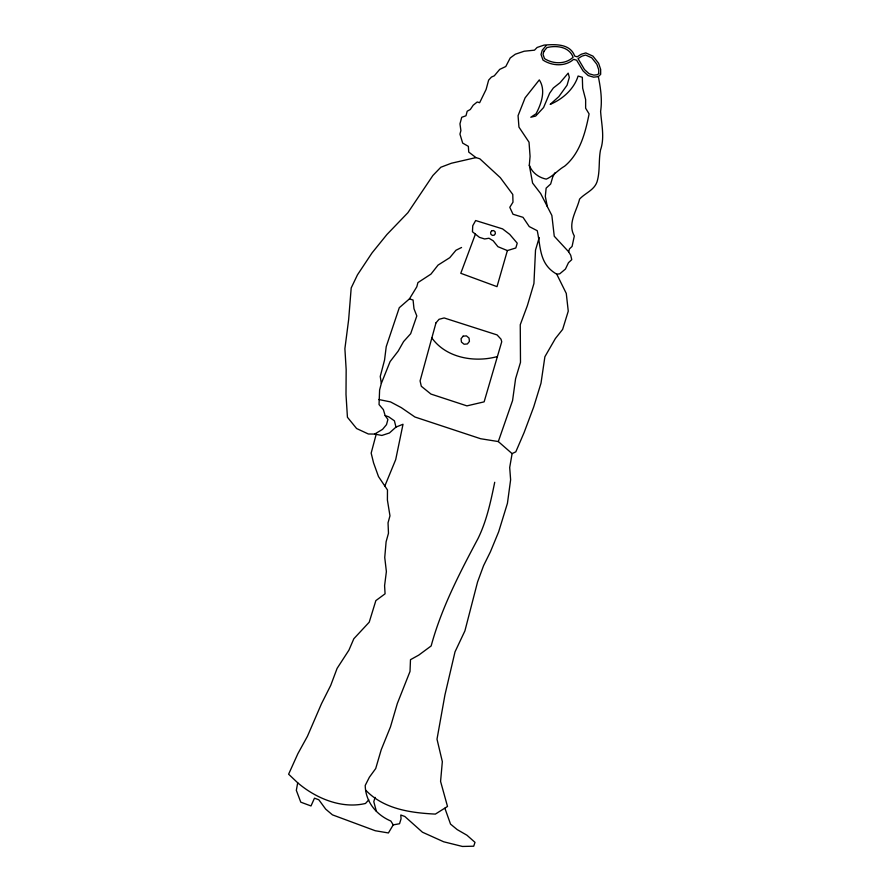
<?xml version="1.0" encoding="UTF-8"?>
<svg xmlns="http://www.w3.org/2000/svg" width="891" height="891" viewBox="0 0 891 891"><rect width="100%" height="100%" fill="white"/><g stroke="black" fill="none" stroke-linecap="round" stroke-linejoin="round"><path stroke-width="1.34" d="M529.321 165.18L530.067 156.326L529.031 142.204L518.952 127.112L518.061 115.674L525.1 97.843L539.3 79.9C546.105 90.225 541.327 103.857 536.003 113.814L530.802 117.244L535.691 116.053L543.566 107.555L549.647 93.221L553.367 87.964L560.06 82.729L568.191 73.129L569.327 77.383L567.055 85.235L558.869 96.584L550.192 104.37C562.511 99.269 573.982 89.2 578.103 76.036L582.324 77.283L582.669 88.153L585.643 99.58L585.632 108.212L589.096 113.903C585.354 132.781 580.074 153.319 564.649 166.171C558.033 169.925 553.155 176.229 546.261 179.124C538.732 177.61 531.894 172.564 529.321 165.18L532.584 183.045L540.681 193.581L551.863 215.444L554.258 236.226L568.625 251.763L570.708 255.216L571.766 259.637L568.469 262.711L565.451 269.049L559.715 273.838L556.752 274.172C539.122 264.115 540.893 247.553 537.251 230.713L529.243 226.57L523.017 217.326L513.004 214.241L509.786 207.313L512.982 202.157L512.77 194.461L500.319 177.665L479.781 158.765L475.961 157.596L468.733 152.06L468.354 146.347L462.674 143.095L459.956 134.118L460.903 130.598L459.968 123.849L461.727 117.278L465.982 115.774L467.196 111.208L470.303 109.504L473.221 105.194L477.22 101.986L479.636 102.71L486.118 89.423L488.636 80.134L491.476 77.038L494.305 75.813L499.706 69.387L505.787 66.513L510.22 57.96L515.321 54.217L524.198 51.221L534.489 50.174L537.117 47.468L544.067 45.096C554.904 44.327 570.173 43.325 574.684 56.066L577.179 56.801L581.244 54.262L585.832 52.925L592.983 56.155L598.585 63.25L600.657 69.398L600.668 74.332L598.34 76.615L593.64 77.172L588.138 75.557L583.082 70.968L576.633 60.22L573.637 59.341C565.228 66.858 552.108 66.034 542.987 60.087L541.037 54.485L542.229 50.252L546.06 45.675M475.961 157.596L451.392 163.242L440.822 167.252L432.903 175.471L407.878 212.726L386.939 234.489L372.026 252.921L357.469 274.84L351.199 287.949L348.648 319.591L344.895 348.693L346.165 369.642L345.998 394.446L347.434 417.255L356.6 428.526L368.362 433.995L374.677 434.073L382.573 429.351L386.505 424.639L387.897 419.461L385.168 415.618L383.353 409.593L379.043 404.57L379.611 389.957L381.348 383.375L390.102 361.59L398.143 351.154L403.59 341.565L410.662 333.713L416.81 315.96L413.981 308.709L413.079 300.044L409.437 298.886L399.279 307.718L386.226 346.644L384.556 360.042L380.245 376.447L381.348 383.375M556.752 274.172L566.275 293.429L568.258 311.159L562.633 329.403L555.394 338.513L544.891 356.734L541.004 383.175L533.698 406.964L524.12 432.525L515.822 451.815L512.102 453.63L509.697 467.497L510.621 479.77L507.436 503.292L498.648 531.838L490.406 551.819L483.59 565.607L477.576 581.934L464.913 630.873L455.011 651.856L444.932 694.958L437.002 739.174L442.337 761.649L440.577 781.407L447.505 806.455L435.376 814.096C410.562 812.848 383.932 809.151 365.856 790.317M494.717 482.276C490.763 501.433 486.709 520.845 478.033 538.52C459.7 572.946 441.368 608.152 431.155 645.953L418.714 655.141L410.484 659.685L410.016 671.446L397.33 703.5L390.47 726.889L381.214 749.754L375.712 768.543L369.386 777.219L365.221 785.428C365.477 801.666 376.214 814.82 390.848 821.034L393.232 824.877L388.42 832.951L375.245 830.735L332.443 814.853L325.672 809.117L318.833 799.773L314.49 798.169L310.992 805.954L300.779 802.167L296.324 790.35L297.705 782.799L288.617 774.201L297.872 753.686L307.417 736.334L321.506 703.69L330.728 685.379L337.099 668.384L348.916 650.163L353.827 638.747L369.219 622.196L375.857 600.612L385.079 593.818L384.589 585.688L386.382 571.588L384.745 557.476L386.104 541.795L388.476 533.241L388.042 522.817L389.968 515.822L387.407 500.063L387.474 489.95L378.486 476.562L373.552 462.83L371.168 453.107L376.158 434.363M507.38 250.583L497.913 246.684L493.213 240.815L488.97 238.242L484.626 238.966L479.458 237.362L472.453 231.76L472.753 225.735L475.66 220.534L502.58 228.887L509.719 234.378L517.226 243.176L515.833 247.976L507.38 250.583L497.011 286.646L460.781 273.292L475.404 234.121M539.222 237.529L535.513 250.093L533.932 283.505L527.361 305.646L520.255 324.736L520.489 362.359L515.599 378.664L512.57 400.549L498.314 441.557L512.102 453.63M375.078 797.367L373.797 801.7L376.358 811.289M568.625 251.763L569.505 248.856L572.078 246.428L574.316 235.992C567.289 223.641 576.655 211.178 579.573 199.127C585.109 193.046 594.041 190.329 597.003 181.92C600.211 171.428 598.462 160.67 600.501 150.033C604.866 137.648 601.447 124.105 600.612 111.375C602.349 99.725 600.623 88.064 598.34 76.615M384.834 486.018L395.704 459.611L403.01 424.261L395.983 427.09L389.445 432.97L381.86 435.454L374.677 434.073M554.904 172.865L552.721 177.008L550.671 183.992L546.138 188.135L545.314 196.365L547.297 206.512M409.437 298.886L416.81 286.791L417.924 282.603L430.954 274.116L438.049 265.095L449.755 257.688L455.958 250.26L461.571 247.486M368.796 799.851L365.477 803.47C341.665 809.173 315.704 798.258 297.705 782.799M393.232 824.877L399.547 823.741L401.05 818.807L400.794 814.998L404.826 816.479L422.445 832.205L443.685 841.783L462.429 846.45L473.711 846.205L474.992 842.351L466.962 835.235L457.172 829.588L450.534 824.097L444.887 808.237M497.401 356.545C474.658 362.837 446.135 358.015 431.857 337.934M498.314 441.557L480.617 438.728L414.928 417.01L401.306 407.644L390.503 401.897L378.72 399.513M385.168 415.618L388.621 416.765L394.401 420.808L395.983 427.09M435.989 322.843L420.084 380.903L421.309 386.26L430.943 394.067L466.917 405.873L484.125 401.852L501.733 341.754L501.009 339.17L497.078 334.916L444.152 317.953L439.051 319.301L435.989 322.843M543.933 51.221L543.042 54.373L544.501 58.594C553.077 64.174 565.44 64.497 573.102 57.258C569.338 46.789 556.63 45.163 546.985 47.568L543.933 51.221M491.787 230.758L490.618 232.239L490.83 234.166L492.3 235.391L494.171 235.202L495.34 233.709L495.129 231.794L493.659 230.569L491.787 230.758M463.12 336.163L461.059 338.714L461.449 342.055L464.066 344.227L467.374 343.959L469.434 341.409L469.045 338.068L466.427 335.885L463.12 336.163M598.741 73.508L597.527 74.699L593.852 75.134L589.107 73.741L584.518 69.587L578.036 58.583L582.079 56.088L585.632 55.064L591.769 57.826L596.881 64.297L598.741 69.81L598.741 73.508"/></g></svg>
